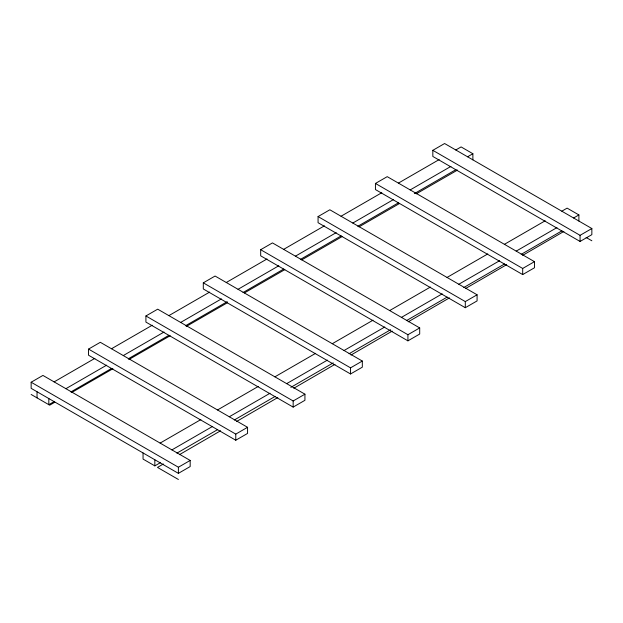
<?xml version="1.0" encoding="UTF-8"?>
<svg xmlns="http://www.w3.org/2000/svg" width="623" height="623" viewBox="0 0 623 623"><rect width="100%" height="100%" fill="white"/><g stroke="black" fill="none" stroke-linecap="round" stroke-linejoin="round"><path stroke-width="0.93" d="M163.374 463.987L157.487 467.406L178.396 479.476M179.362 454.704L220.589 430.766M236.576 421.483L277.803 397.544M293.791 388.261L335.018 364.323M351.006 355.04L392.233 331.101M408.221 321.818L449.448 297.88M465.436 288.597L506.663 264.658M522.642 255.375L563.877 231.437M31.15 382.226L42.932 375.428L190.171 460.436L190.171 466.557L178.396 473.355L31.15 388.347L31.15 382.226L178.396 467.234L190.171 460.436M88.536 349.098L100.311 342.3L247.557 427.308L247.557 433.429L235.774 440.227L88.536 355.219L88.536 349.098L235.774 434.106L247.557 427.308M145.914 315.97L157.697 309.172L304.935 394.18L304.935 400.301L293.16 407.099L145.914 322.091L145.914 315.97L293.16 400.978L304.935 394.18M203.3 282.842L215.075 276.036L362.321 361.052L362.321 367.173L350.539 373.971L203.3 288.963L203.3 282.842L350.539 367.85L362.321 361.052M260.679 249.706L272.461 242.908L419.7 327.916L419.7 334.037L407.925 340.843L260.679 255.827L260.679 249.706L407.925 334.722L419.7 327.916M318.065 216.578L329.84 209.78L477.086 294.788L477.086 300.909L465.303 307.707L318.065 222.699L318.065 216.578L465.303 301.587L477.086 294.788M375.443 183.45L387.226 176.652L534.464 261.66L534.464 267.781L522.689 274.579L375.443 189.571L375.443 183.45L522.689 268.458L534.464 261.66M432.829 150.322L444.604 143.524L591.85 228.532L591.85 234.653L580.068 241.451L432.829 156.443L432.829 150.322L580.068 235.33L591.85 228.532M54.123 381.891L94.867 358.365M111.501 348.755L152.253 325.229M168.888 315.627L209.632 292.101M226.266 282.499L267.018 258.973M283.652 249.371L324.404 225.845M341.03 216.243L381.782 192.717M398.416 183.107L439.168 159.581M455.795 149.979L461.098 146.919L472.88 153.725L472.88 159.846M65.898 388.69L106.65 365.164M123.284 355.562L164.028 332.036M180.662 322.434L221.414 298.9M238.048 289.298L278.8 265.772M295.427 256.17L336.179 232.644M352.813 223.042L393.565 199.516M410.191 189.914L450.943 166.388M467.577 156.786L472.88 153.725M54.513 401.383L48.82 404.67L48.82 398.549M70.89 391.929L111.642 368.403M128.268 358.801L169.02 335.275M185.654 325.673L227.239 301.664M243.04 292.537L283.784 269.011M300.418 259.409L341.17 235.883M357.804 226.281L398.549 202.755M414.35 193.628L455.935 169.627M54.762 402.263L49.7 405.184L31.15 394.468M71.614 392.552L112.903 368.746M128.914 359.51L170.204 335.711M186.215 326.475L227.504 302.677M244.356 292.958L284.804 269.634M301.664 259.923L342.113 236.6M358.965 226.889L399.413 203.565M416.265 193.846L457.555 170.048M160.134 443.093L200.886 419.567M217.52 409.965L258.265 386.439M274.899 376.837L315.651 353.311M332.285 343.709L373.029 320.183M389.663 310.573L430.415 287.047M447.049 277.445L487.793 253.919M504.428 244.317L545.18 220.791M561.814 211.189L567.117 208.129L578.892 214.927L578.892 221.048M171.917 449.899L212.661 426.366M229.295 416.764L270.047 393.238M286.681 383.636L327.425 360.11M344.06 350.508L384.812 326.982M401.446 317.38L442.198 293.854M458.824 284.252L499.576 260.718M516.21 251.116L556.962 227.59M573.588 217.988L578.892 214.927M143.056 452.96L143.056 459.081L154.831 465.879L160.524 462.593M176.901 453.139L217.653 429.605M234.287 420.003L275.039 396.477M290.84 387.358L333.25 362.866M349.051 353.747L390.637 329.738M406.437 320.619L447.182 297.093M463.816 287.491L504.568 263.965M521.202 254.355L561.946 230.829M586.126 237.464L591.85 240.774M580.068 235.33L580.068 241.451M522.689 268.458L522.689 274.579M465.303 301.587L465.303 307.707M407.925 334.722L407.925 340.843M350.539 367.85L350.539 373.971M293.16 400.978L293.16 407.099M235.774 434.106L235.774 440.227M178.396 467.234L178.396 473.355M154.831 459.758L154.831 465.879M37.037 391.75L37.037 397.871"/></g></svg>
